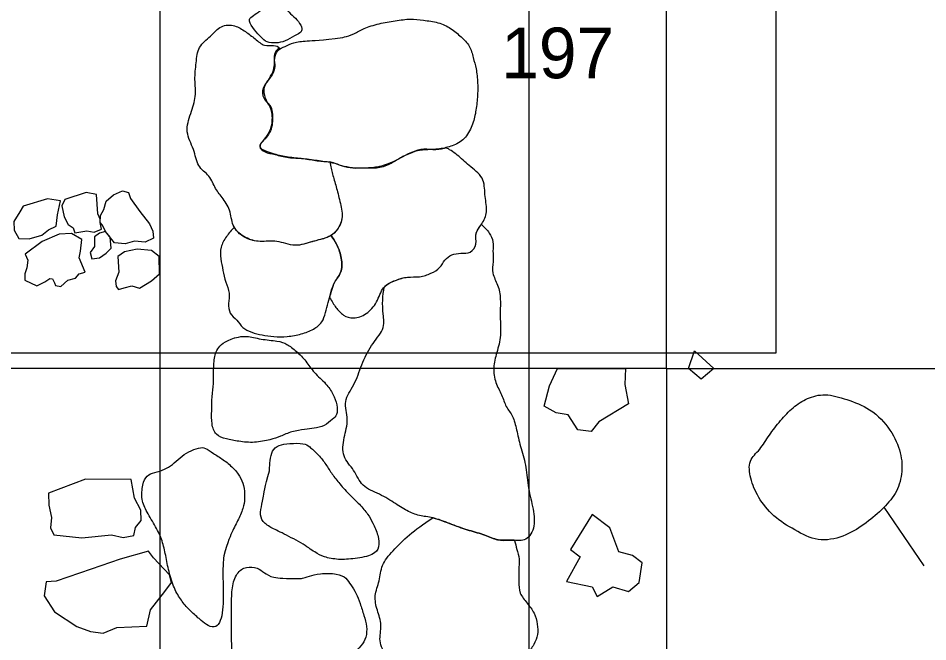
# Model space of a CAD drawing. Extents: x -271.8 to -179.5, y -302.5 to -251.
# Drawn here: x -215.12 to -207.94, y -277.16 to -272.23 of the extents above; entities that cross this region are included whole.
import ezdxf

# ---------------------------------------------------------------- set-up
doc = ezdxf.new("R2010")
doc.units = 0
for name, color, linetype in [('Brick', 7, 'Continuous'), ('Feature Labels', 7, 'Continuous'), ('MRS4 Outline', 7, 'Continuous'), ('Posthole', 7, 'Continuous'), ('Quadrat Boundaries', 7, 'Continuous'), ('Quadrat Boundaries 1981 Field School', 7, 'Continuous'), ('Quadrat Numbers', 7, 'Continuous'), ('Smokehouse Dairy Outline', 7, 'Continuous'), ('Stone', 7, 'Continuous')]:
    doc.layers.add(name, color=color, linetype=linetype)

msp = doc.modelspace()

# ---------------------------------------------------------------- linework, layer by layer
at = {"layer": 'Brick'}
msp.add_open_spline([(-213.1306, -272.1104), (-213.1774, -272.1533), (-213.2204, -272.1845), (-213.275, -272.2197), (-213.3063, -272.247), (-213.2516, -272.329), (-213.1969, -272.3837), (-213.1579, -272.4266), (-213.0798, -272.4305), (-213.0134, -272.4188), (-212.9314, -272.3681), (-212.8768, -272.3446), (-212.8729, -272.3056), (-212.9158, -272.2431), (-212.9666, -272.2002), (-213.0173, -272.1455), (-213.0759, -272.1182), (-213.1306, -272.1104), (-213.1306, -272.1104), (-213.1306, -272.1104)], degree=3, dxfattribs=at)
at = {"layer": 'Feature Labels'}
msp.add_line((-207.9641, -276.5601), (-208.2803, -276.0947), dxfattribs=at)
at = {"layer": 'MRS4 Outline'}
msp.add_lwpolyline([(-225.1327, -274.8753), (-209.1327, -274.8753), (-209.1327, -264.3753), (-225.1327, -264.3753)], close=True, dxfattribs=at)
at = {"layer": 'Posthole'}
msp.add_open_spline([(-208.3958, -275.3266), (-208.454, -275.2888), (-208.5772, -275.2426), (-208.7505, -275.1931), (-208.8909, -275.2332), (-209.0015, -275.3037), (-209.1007, -275.4103), (-209.1908, -275.5257), (-209.259, -275.6444), (-209.3563, -275.7217), (-209.3413, -275.8668), (-209.2806, -276.0169), (-209.1598, -276.1734), (-208.9866, -276.2762), (-208.8079, -276.3737), (-208.5992, -276.3337), (-208.4399, -276.235), (-208.2982, -276.1189), (-208.184, -275.9914), (-208.1342, -275.8361), (-208.1428, -275.6683), (-208.2223, -275.4842), (-208.3283, -275.3704), (-208.3958, -275.3266)], degree=3, dxfattribs=at)
at = {"layer": 'Quadrat Boundaries'}
for q in [(-220, -275), (-201.5, -275), (-210, -279)]:
    msp.add_line((-210, -275), q, dxfattribs=at)
msp.add_lwpolyline([(-210, -275), (-210, -272)], dxfattribs=at)
at = {"layer": 'Quadrat Boundaries 1981 Field School'}
msp.add_lwpolyline([(-218.5, -272), (-214, -272), (-214, -279), (-218.5, -279)], dxfattribs=at)
at = {"layer": 'Smokehouse Dairy Outline'}
msp.add_lwpolyline([(-211.084, -264.3753), (-227.084, -264.3753), (-227.084, -280.3753), (-211.084, -280.3753)], close=True, dxfattribs=at)
at = {"layer": 'Stone'}
for points in [[(-214.4996, -273.626), (-214.5802, -273.611), (-214.7496, -273.6643), (-214.7715, -273.7162), (-214.7551, -273.8009), (-214.7223, -273.8638), (-214.6827, -273.8897), (-214.6704, -273.9294), (-214.5761, -273.9116), (-214.5187, -273.9225), (-214.46, -273.9007), (-214.4709, -273.846), (-214.4695, -273.8194), (-214.4887, -273.7777)], [(-214.0501, -273.9717), (-214.1157, -274.0032), (-214.199, -273.995), (-214.2728, -274.0155), (-214.3561, -274.0073), (-214.4286, -273.9184), (-214.4518, -273.8679), (-214.4709, -273.846), (-214.4682, -273.7927), (-214.4408, -273.7449), (-214.4231, -273.6793), (-214.3643, -273.6287), (-214.2933, -273.5973), (-214.2455, -273.611), (-214.2305, -273.6561), (-214.158, -273.7599), (-214.0815, -273.8583), (-214.0542, -273.9157)], [(-214.784, -273.6744), (-214.886, -273.6598), (-215.079, -273.7181), (-215.1045, -273.7618), (-215.1519, -273.8384), (-215.1482, -273.9076), (-215.1118, -273.9731), (-215.0317, -273.9768), (-214.9297, -273.9476), (-214.8787, -273.9039), (-214.8168, -273.8748), (-214.8059, -273.7874)], [(-214.5884, -274.2382), (-214.6348, -274.1261), (-214.6253, -274.0728), (-214.6157, -273.9813), (-214.6963, -273.9348), (-214.7933, -273.9389), (-214.9272, -273.9977), (-215.0611, -274.0961), (-215.042, -274.1453), (-215.0502, -274.2054), (-215.0638, -274.2519), (-215.0638, -274.3024), (-214.9709, -274.3461), (-214.9067, -274.3161), (-214.8685, -274.2901), (-214.8452, -274.2915), (-214.8316, -274.3229), (-214.8234, -274.3448), (-214.781, -274.353), (-214.725, -274.3024), (-214.6649, -274.286), (-214.6348, -274.2519)], [(-214.3821, -274.0496), (-214.3923, -273.9628), (-214.4286, -273.9184), (-214.4764, -273.9307), (-214.5146, -273.9594), (-214.516, -274.0373), (-214.5501, -274.0851), (-214.5365, -274.1343), (-214.475, -274.1248), (-214.4217, -274.0879)], [(-214.0009, -274.2519), (-214.005, -274.1152), (-214.0638, -274.0687), (-214.1785, -274.0564), (-214.2769, -274.0783), (-214.3302, -274.1166), (-214.3234, -274.2382), (-214.3493, -274.3079), (-214.3425, -274.353), (-214.3247, -274.3762), (-214.2796, -274.3639), (-214.2209, -274.3475), (-214.1608, -274.3666), (-214.0651, -274.3079)], [(-209.6254, -275), (-209.7257, -275.0841), (-209.826, -275), (-209.7788, -274.8598)], [(-210.2982, -275.2789), (-210.5342, -275.4206), (-210.5933, -275.4973), (-210.6995, -275.4855), (-210.7762, -275.3674), (-210.8707, -275.3497), (-210.9651, -275.2966), (-210.9238, -275.1372), (-210.8589, -275), (-210.3218, -275), (-210.3277, -275.1254)], [(-214.2261, -275.8776), (-214.5858, -275.8748), (-214.878, -275.9844), (-214.8752, -276.0799), (-214.8556, -276.1783), (-214.8612, -276.2598), (-214.8359, -276.3132), (-214.6139, -276.3385), (-214.3807, -276.3132), (-214.2879, -276.3357), (-214.2036, -276.3189), (-214.1924, -276.257), (-214.1474, -276.2008), (-214.1502, -276.1193), (-214.198, -276.0237)], [(-210.5874, -276.1525), (-210.7585, -276.43), (-210.6818, -276.489), (-210.788, -276.6838), (-210.5874, -276.7251), (-210.5461, -276.8019), (-210.4221, -276.7251), (-210.2982, -276.7606), (-210.2155, -276.6897), (-210.1919, -276.5362), (-210.2687, -276.4772), (-210.3749, -276.4477), (-210.4457, -276.2588)], [(-213.9591, -276.7629), (-213.9062, -276.6901), (-213.9232, -276.6297), (-214.0491, -276.4959), (-214.0884, -276.4425), (-214.3132, -276.5072), (-214.5408, -276.5859), (-214.8162, -276.6814), (-214.8977, -276.6842), (-214.9118, -276.7967), (-214.8303, -276.9232), (-214.6532, -277.0384), (-214.5465, -277.0777), (-214.4453, -277.0918), (-214.3385, -277.0468), (-214.1025, -277.0356), (-214.0715, -276.9063)]]:
    msp.add_lwpolyline(points, close=True, dxfattribs=at)
for points in [[(-212.6584, -273.3686), (-212.6505, -273.4041), (-212.6369, -273.4619), (-212.6072, -273.5611), (-212.5776, -273.6782), (-212.5479, -273.8075), (-212.595, -273.9096), (-212.6663, -273.9692), (-212.7909, -273.993), (-212.9318, -274.0461), (-213.0769, -273.9819), (-213.2106, -274.0056), (-213.3229, -273.9731), (-213.4307, -273.8897), (-213.4347, -273.7611), (-213.4976, -273.6553), (-213.5638, -273.5837), (-213.6004, -273.474), (-213.7075, -273.4081), (-213.7236, -273.2688), (-213.8038, -273.1329), (-213.7548, -272.9831), (-213.7092, -272.8499), (-213.7272, -272.719), (-213.712, -272.5848), (-213.7005, -272.4542), (-213.5944, -272.3784), (-213.5211, -272.2838), (-213.4017, -272.2856), (-213.3242, -272.3374), (-213.2458, -272.3948), (-213.174, -272.4603), (-213.0949, -272.4387), (-213.0649, -272.4589), (-213.0535, -272.4699)], [(-212.5568, -272.3861), (-212.7272, -272.4097), (-212.8502, -272.4097), (-212.9449, -272.4239), (-213.0111, -272.4571), (-213.0727, -272.4807), (-213.0963, -272.5517), (-213.0916, -272.6133), (-213.1105, -272.6748), (-213.1578, -272.7411), (-213.1862, -272.7978), (-213.1578, -272.8925), (-213.1247, -272.9304), (-213.1105, -272.9966), (-213.1105, -273.044), (-213.12, -273.1055), (-213.1531, -273.167), (-213.191, -273.2096), (-213.2146, -273.2475), (-213.191, -273.2759), (-213.0963, -273.309), (-212.9875, -273.3327), (-212.8691, -273.3421), (-212.7366, -273.3611), (-212.6278, -273.3753), (-212.5662, -273.3989), (-212.481, -273.4179), (-212.3816, -273.4179), (-212.2681, -273.4131), (-212.1403, -273.3611), (-212.0835, -273.3279), (-212.003, -273.2901), (-211.9368, -273.2711), (-211.7995, -273.2711), (-211.7048, -273.2475), (-211.6007, -273.2049), (-211.5345, -273.096), (-211.5061, -272.9872), (-211.4919, -272.8736), (-211.4871, -272.7458), (-211.5013, -272.6275), (-211.525, -272.547), (-211.5487, -272.4476), (-211.6196, -272.3813), (-211.7001, -272.3104), (-211.7995, -272.263), (-211.9226, -272.2488), (-212.0172, -272.2346), (-212.1403, -272.2536), (-212.2681, -272.2725), (-212.3958, -272.3151), (-212.4621, -272.3577), (-212.5568, -272.3861), (-212.5568, -272.3861), (-212.5568, -272.3861)], [(-213.0535, -272.4699), (-213.0606, -272.4727), (-213.0885, -272.487), (-213.1022, -272.5496), (-213.0853, -272.6136), (-213.1096, -272.683), (-213.1555, -272.7343), (-213.2006, -272.8065), (-213.1733, -272.8849), (-213.1149, -272.9309), (-213.11, -272.9906), (-213.1097, -273.0487), (-213.1161, -273.1091), (-213.1496, -273.1661), (-213.1855, -273.2045), (-213.2271, -273.2458), (-213.1719, -273.2953), (-213.0933, -273.3073), (-212.9856, -273.3385), (-212.8635, -273.3379), (-212.7559, -273.3623), (-212.684, -273.3646), (-212.6584, -273.3686)], [(-212.6593, -274.438), (-212.6413, -274.4699), (-212.6102, -274.5199), (-212.5538, -274.5839), (-212.4714, -274.6115), (-212.3678, -274.5757), (-212.2793, -274.4803), (-212.2456, -274.3489), (-212.1367, -274.3015), (-212.0431, -274.2722), (-211.9484, -274.2824), (-211.8552, -274.2496), (-211.7832, -274.2069), (-211.7525, -274.1399), (-211.6973, -274.0985), (-211.6233, -274.0866), (-211.5444, -274.0937), (-211.4912, -274.0191), (-211.5175, -273.9262), (-211.4441, -273.8504), (-211.4102, -273.7524), (-211.4379, -273.6278), (-211.4328, -273.489), (-211.5649, -273.3948), (-211.6464, -273.3108), (-211.7209, -273.266), (-211.7368, -273.2572)], [(-211.7368, -273.2572), (-211.7577, -273.2635), (-211.8221, -273.2807), (-211.9154, -273.2596), (-212.01, -273.2912), (-212.0775, -273.323), (-212.1601, -273.3742), (-212.2584, -273.4224), (-212.3771, -273.4155), (-212.4771, -273.4227), (-212.5606, -273.4043), (-212.6164, -273.3767), (-212.648, -273.3702), (-212.6584, -273.3686)], [(-212.6584, -273.3686), (-212.6505, -273.4041), (-212.6369, -273.4619), (-212.6072, -273.5611), (-212.5776, -273.6782), (-212.5479, -273.8075), (-212.5928, -273.9048), (-212.6294, -273.9381), (-212.6478, -273.9498)], [(-211.4606, -273.8629), (-211.4329, -273.8885), (-211.3949, -273.9276), (-211.3625, -273.9995), (-211.372, -274.0699), (-211.3645, -274.1553), (-211.3817, -274.2477), (-211.3269, -274.3382), (-211.3065, -274.4503), (-211.3159, -274.593), (-211.3022, -274.7388), (-211.3392, -274.8769), (-211.3718, -274.9928), (-211.3517, -275.1163), (-211.2972, -275.2076), (-211.269, -275.3071), (-211.2099, -275.3704), (-211.1824, -275.4829), (-211.1559, -275.6132), (-211.1066, -275.7597), (-211.0976, -275.9234), (-211.0539, -276.0924), (-211.0304, -276.2495), (-211.1036, -276.3728), (-211.2167, -276.3506), (-211.3313, -276.3641), (-211.4291, -276.3126), (-211.5562, -276.2813), (-211.6925, -276.2339), (-211.8326, -276.1765), (-211.9383, -276.1679), (-212.0363, -276.1338), (-212.1335, -276.0706), (-212.2632, -275.9885), (-212.4106, -275.9366), (-212.46, -275.7973), (-212.5653, -275.7019), (-212.5487, -275.543), (-212.5029, -275.4046), (-212.5559, -275.2562), (-212.4613, -275.1353), (-212.4069, -274.9675), (-212.3355, -274.8149), (-212.2204, -274.6912), (-212.2368, -274.5668), (-212.2437, -274.4611), (-212.2334, -274.3898), (-212.2276, -274.3575)], [(-212.2276, -274.3575), (-212.2254, -274.355), (-212.2016, -274.3298), (-212.1367, -274.3015), (-212.0431, -274.2722), (-211.9484, -274.2824), (-211.8552, -274.2496), (-211.7832, -274.2069), (-211.7525, -274.1399), (-211.6973, -274.0985), (-211.6233, -274.0866), (-211.5444, -274.0937), (-211.4912, -274.0191), (-211.5163, -273.9304), (-211.4742, -273.8818), (-211.4606, -273.8629)], [(-213.4107, -273.8839), (-213.4323, -273.9067), (-213.4761, -273.9569), (-213.5238, -274.0404), (-213.5193, -274.1351), (-213.5011, -274.2246), (-213.4815, -274.3177), (-213.4436, -274.4057), (-213.4601, -274.4852), (-213.4527, -274.5681), (-213.3879, -274.6144), (-213.348, -274.682), (-213.2759, -274.716), (-213.1921, -274.7367), (-213.1031, -274.7501), (-212.9929, -274.7501), (-212.8811, -274.7304), (-212.7817, -274.6915), (-212.7133, -274.6365), (-212.6911, -274.5588), (-212.6713, -274.4795), (-212.6491, -274.4021), (-212.6256, -274.3159), (-212.5551, -274.2374), (-212.5662, -274.1102), (-212.6004, -274.0155), (-212.6354, -273.966), (-212.6478, -273.9498)], [(-212.6478, -273.9498), (-212.6521, -273.9525), (-212.6879, -273.9734), (-212.7909, -273.993), (-212.9318, -274.0461), (-213.0769, -273.9819), (-213.2106, -274.0056), (-213.3229, -273.9731), (-213.3884, -273.9224), (-213.4061, -273.8932), (-213.4107, -273.8839)], [(-212.6478, -273.9498), (-212.6354, -273.966), (-212.6004, -274.0155), (-212.5662, -274.1102), (-212.5551, -274.2374), (-212.6256, -274.3159), (-212.6455, -274.3887), (-212.6551, -274.423), (-212.6593, -274.438)], [(-213.4087, -274.7573), (-213.4892, -274.7857), (-213.5554, -274.8425), (-213.5743, -274.9466), (-213.5743, -275.0223), (-213.5743, -275.117), (-213.5885, -275.2211), (-213.5885, -275.3347), (-213.5933, -275.4388), (-213.5601, -275.5288), (-213.475, -275.5571), (-213.3803, -275.5761), (-213.2525, -275.5903), (-213.12, -275.5619), (-213.049, -275.5382), (-212.9591, -275.4956), (-212.8502, -275.4814), (-212.7839, -275.472), (-212.6988, -275.4578), (-212.6325, -275.3962), (-212.5994, -275.3726), (-212.5946, -275.2874), (-212.6325, -275.2022), (-212.6798, -275.1217), (-212.7887, -275.0318), (-212.8407, -274.9419), (-212.9212, -274.8614), (-212.9969, -274.8046), (-213.0632, -274.7809), (-213.2052, -274.7715), (-213.314, -274.7384), (-213.4087, -274.7573), (-213.4087, -274.7573), (-213.4087, -274.7573)], [(-213.1342, -275.808), (-213.172, -275.9405), (-213.1815, -276.0304), (-213.2052, -276.1156), (-213.2052, -276.1961), (-213.1342, -276.2529), (-213.049, -276.2908), (-212.8739, -276.3807), (-212.7697, -276.4564), (-212.7082, -276.4895), (-212.5899, -276.5132), (-212.4621, -276.5037), (-212.3059, -276.4753), (-212.2633, -276.4138), (-212.2728, -276.3192), (-212.3201, -276.215), (-212.3533, -276.1535), (-212.4195, -276.073), (-212.5094, -275.9926), (-212.5899, -275.8979), (-212.6467, -275.8269), (-212.694, -275.7465), (-212.7508, -275.6755), (-212.8218, -275.6139), (-212.8549, -275.5903), (-212.978, -275.5903), (-213.0632, -275.6045), (-213.1153, -275.6471), (-213.1295, -275.7275), (-213.1342, -275.808), (-213.1342, -275.808), (-213.1342, -275.808)], [(-213.4939, -276.4801), (-213.4608, -276.3665), (-213.4229, -276.2718), (-213.3708, -276.1819), (-213.333, -276.0778), (-213.3282, -276.0162), (-213.333, -275.9216), (-213.3661, -275.8506), (-213.4182, -275.7843), (-213.4986, -275.7181), (-213.5791, -275.6707), (-213.6406, -275.6234), (-213.6879, -275.6234), (-213.7731, -275.6565), (-213.8394, -275.7039), (-213.9009, -275.7607), (-213.9577, -275.7985), (-214.0429, -275.8222), (-214.1044, -275.8411), (-214.1376, -275.9121), (-214.147, -276.0399), (-214.1044, -276.1298), (-214.0287, -276.2529), (-213.9766, -276.3617), (-213.953, -276.4753), (-213.9293, -276.6031), (-213.8867, -276.7404), (-213.8299, -276.835), (-213.7684, -276.906), (-213.6832, -276.9818), (-213.6359, -277.0244), (-213.5649, -277.0528), (-213.527, -277.0149), (-213.5034, -276.9344), (-213.4986, -276.8303), (-213.4986, -276.7167), (-213.5034, -276.5795), (-213.4939, -276.4801), (-213.4939, -276.4801), (-213.4939, -276.4801)], [(-211.1981, -276.3577), (-211.1926, -276.3828), (-211.1819, -276.4269), (-211.1578, -276.5038), (-211.1674, -276.591), (-211.1653, -276.683), (-211.1638, -276.7769), (-211.1003, -276.8529), (-211.0389, -276.9297), (-211.016, -277.0213), (-211.013, -277.1024), (-211.0433, -277.1822), (-211.0982, -277.2524), (-211.0964, -277.3544), (-211.076, -277.4543), (-211.0463, -277.5552), (-211.076, -277.6546), (-211.1147, -277.7258), (-211.1855, -277.7746), (-211.2717, -277.7499), (-211.35, -277.8002), (-211.4403, -277.7886), (-211.4809, -277.7274), (-211.5276, -277.675), (-211.6016, -277.6247), (-211.693, -277.6551), (-211.7553, -277.5685), (-211.8531, -277.5286), (-211.9656, -277.4758), (-212.0696, -277.442), (-212.1469, -277.3655), (-212.2121, -277.2773), (-212.2774, -277.1532), (-212.2394, -277.0259), (-212.2856, -276.9102), (-212.3104, -276.7945), (-212.2611, -276.6793), (-212.2547, -276.5521), (-212.1636, -276.4436), (-212.0341, -276.313), (-211.9232, -276.232), (-211.8452, -276.1804)], [(-211.8452, -276.1804), (-211.7956, -276.1916), (-211.6874, -276.2356), (-211.5562, -276.2813), (-211.4291, -276.3126), (-211.3313, -276.3641), (-211.2464, -276.3541), (-211.2014, -276.3575), (-211.1981, -276.3577)], [(-212.8833, -276.6599), (-213.0159, -276.6599), (-213.1105, -276.6552), (-213.1768, -276.6126), (-213.2241, -276.5747), (-213.3188, -276.5605), (-213.3945, -276.6126), (-213.4324, -276.7262), (-213.4324, -276.8729), (-213.4324, -276.977), (-213.4324, -277.0906), (-213.4324, -277.2231), (-213.4182, -277.2894), (-213.4182, -277.3509), (-213.3945, -277.3651), (-213.3566, -277.3604), (-213.2194, -277.3367), (-213.1153, -277.3178), (-213.0111, -277.3131), (-212.9023, -277.3178), (-212.7839, -277.3131), (-212.6278, -277.2847), (-212.5331, -277.261), (-212.4668, -277.2468), (-212.41, -277.1947), (-212.3674, -277.1238), (-212.3627, -277.0386), (-212.3864, -276.9534), (-212.4195, -276.854), (-212.4479, -276.7735), (-212.4952, -276.7073), (-212.5236, -276.6552), (-212.5946, -276.6173), (-212.7414, -276.6173), (-212.8218, -276.641), (-212.8833, -276.6599), (-212.8833, -276.6599), (-212.8833, -276.6599)]]:
    msp.add_open_spline(points, degree=3, dxfattribs=at)

# ---------------------------------------------------------------- texts
at = {"layer": 'Quadrat Numbers'}
msp.add_text('197', height=0.4, dxfattribs=at).set_placement((-211.3045, -272.7073))

doc.saveas('drawing.dxf')
